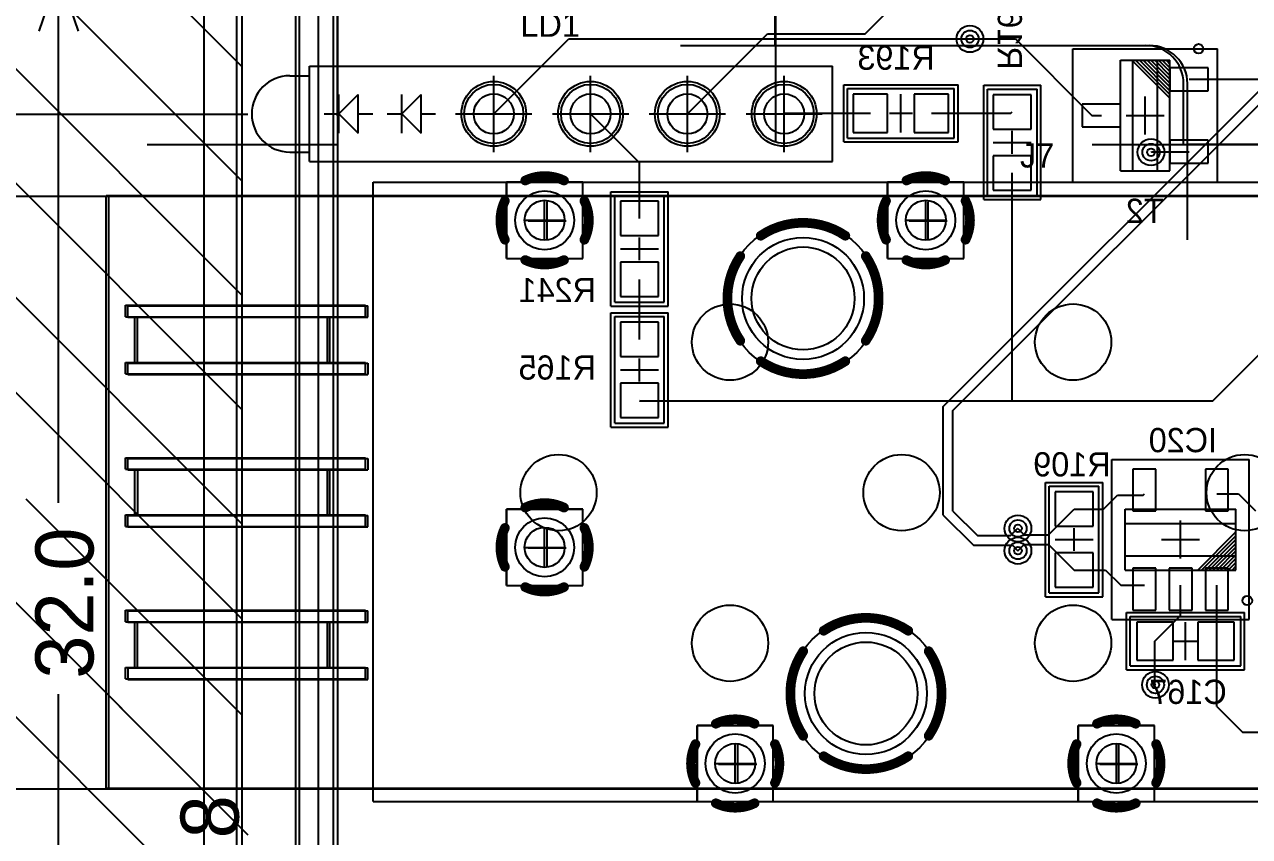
# Model space of a CAD drawing. Extents: x 28 to 300, y 18 to 330.
# Drawn here: x 69.59 to 101.73, y 98.25 to 119.55 of the extents above; entities that cross this region are included whole.
import ezdxf

# ---------------------------------------------------------------- set-up
doc = ezdxf.new("R2010")
doc.units = 0
for name, color, linetype in [('BOTTOMLAYER', 5, 'CONTINUOUS'), ('BOTTOMOVERLAY', 54, 'CONTINUOUS'), ('BOTTOMPASTE', 16, 'CONTINUOUS'), ('BOTTOMSOLDER', 6, 'CONTINUOUS'), ('DRILLDRAWING', 1, 'CONTINUOUS'), ('INTERNALPLANE1', 76, 'CONTINUOUS'), ('INTERNALPLANE6', 136, 'CONTINUOUS'), ('KEEPOUTLAYER', 6, 'CONTINUOUS'), ('MECHANICAL1', 6, 'CONTINUOUS'), ('MECHANICAL11', 56, 'CONTINUOUS'), ('MECHANICAL13', 56, 'CONTINUOUS'), ('MECHANICAL14', 56, 'CONTINUOUS'), ('MECHANICAL15', 56, 'CONTINUOUS'), ('MECHANICAL16', 56, 'CONTINUOUS'), ('MECHANICAL3', 76, 'CONTINUOUS'), ('MECHANICAL4', 56, 'CONTINUOUS'), ('MECHANICAL8', 56, 'CONTINUOUS'), ('MECHANICAL9', 56, 'CONTINUOUS'), ('MIDLAYER1', 16, 'CONTINUOUS'), ('MIDLAYER3', 90, 'CONTINUOUS'), ('MULTILAYER', 9, 'CONTINUOUS'), ('PADHOLELAYER', 156, 'CONTINUOUS'), ('TOPLAYER', 1, 'CONTINUOUS'), ('TOPOVERLAY', 2, 'CONTINUOUS'), ('TOPSOLDER', 216, 'CONTINUOUS'), ('VIAHOLELAYER', 16, 'CONTINUOUS')]:
    doc.layers.add(name, color=color, linetype=linetype)

msp = doc.modelspace()

# ---------------------------------------------------------------- linework, layer by layer
at = {"layer": 'BOTTOMLAYER'}
for p, q in [((91.648, 119.309), (93.67, 121.331)), ((86.98, 117.206), (89.083, 119.309)), ((89.083, 119.309), (91.648, 119.309)), ((94.394, 119.172), (95.585, 119.172)), ((95.585, 119.172), (97.592, 117.165)), ((100.641, 118.415), (99.641, 118.415)), ((99.641, 118.415), (99.641, 117.815)), ((100.641, 117.815), (100.641, 118.415)), ((100.141, 118.115), (102.359, 118.115)), ((91.333, 117.721), (91.333, 116.721)), ((92.233, 117.721), (91.333, 117.721)), ((92.233, 116.721), (92.233, 117.721)), ((92.933, 117.721), (92.933, 116.721)), ((93.833, 117.721), (92.933, 117.721)), ((93.833, 116.721), (93.833, 117.721)), ((96.004, 117.709), (95.004, 117.709)), ((95.004, 117.709), (95.004, 116.809)), ((96.004, 116.809), (96.004, 117.709)), ((99.641, 117.815), (100.641, 117.815)), ((98.341, 117.465), (97.341, 117.465)), ((97.341, 117.465), (97.341, 116.865)), ((98.341, 116.865), (98.341, 117.465)), ((84.44, 117.206), (85.725, 115.921)), ((89.037, 117.206), (89.52, 117.206)), ((89.52, 117.206), (89.535, 117.221)), ((89.535, 117.221), (91.783, 117.221)), ((93.383, 117.221), (95.466, 117.221)), ((95.466, 117.221), (95.504, 117.259)), ((97.592, 117.165), (97.841, 117.165)), ((91.333, 116.721), (92.233, 116.721)), ((92.933, 116.721), (93.833, 116.721)), ((95.004, 116.809), (96.004, 116.809)), ((97.341, 116.865), (98.341, 116.865)), ((100.641, 116.515), (99.641, 116.515)), ((99.641, 116.515), (99.641, 115.915)), ((100.641, 115.915), (100.641, 116.515)), ((96.004, 116.109), (95.004, 116.109)), ((95.004, 116.109), (95.004, 115.209)), ((96.004, 115.209), (96.004, 116.109)), ((99.144, 116.2), (99.159, 116.215)), ((99.159, 116.215), (100.141, 116.215)), ((85.725, 114.465), (85.725, 115.921)), ((99.641, 115.915), (100.641, 115.915)), ((82.235, 115.415), (82.235, 113.415)), ((84.235, 115.415), (82.235, 115.415)), ((84.235, 113.415), (84.235, 115.415)), ((92.235, 115.415), (92.235, 113.415)), ((94.235, 115.415), (92.235, 115.415)), ((94.235, 113.415), (94.235, 115.415)), ((95.504, 109.676), (95.504, 115.659)), ((95.004, 115.209), (96.004, 115.209)), ((86.225, 114.915), (85.225, 114.915)), ((85.225, 114.915), (85.225, 114.015)), ((86.225, 114.015), (86.225, 114.915)), ((85.225, 114.015), (86.225, 114.015)), ((82.235, 113.415), (84.235, 113.415)), ((86.225, 113.315), (85.225, 113.315)), ((85.225, 113.315), (85.225, 112.415)), ((86.225, 112.415), (86.225, 113.315)), ((92.235, 113.415), (94.235, 113.415)), ((85.725, 111.29), (85.725, 112.865)), ((100.763, 109.676), (103.756, 112.669)), ((85.225, 112.415), (86.225, 112.415)), ((86.225, 111.74), (85.225, 111.74)), ((85.225, 111.74), (85.225, 110.84)), ((86.225, 110.84), (86.225, 111.74)), ((85.225, 110.84), (86.225, 110.84)), ((86.225, 110.14), (85.225, 110.14)), ((85.225, 110.14), (85.225, 109.24)), ((86.225, 109.24), (86.225, 110.14)), ((85.725, 109.69), (85.739, 109.676)), ((85.739, 109.676), (95.504, 109.676)), ((95.504, 109.676), (100.763, 109.676)), ((85.225, 109.24), (86.225, 109.24)), ((99.27, 107.89), (98.67, 107.89)), ((98.67, 107.89), (98.67, 106.79)), ((99.27, 106.79), (99.27, 107.89)), ((101.17, 107.89), (100.57, 107.89)), ((100.57, 107.89), (100.57, 106.79)), ((101.17, 106.79), (101.17, 107.89)), ((97.626, 107.29), (96.626, 107.29)), ((96.626, 107.29), (96.626, 106.39)), ((97.626, 106.39), (97.626, 107.29)), ((97.901, 106.84), (98.265, 107.204)), ((98.265, 107.204), (98.934, 107.204)), ((98.934, 107.204), (98.97, 107.24)), ((100.87, 107.24), (101.438, 107.24)), ((101.438, 107.24), (101.889, 106.789)), ((82.235, 106.835), (82.235, 104.835)), ((84.235, 106.835), (82.235, 106.835)), ((84.235, 104.835), (84.235, 106.835)), ((96.453, 106.167), (97.126, 106.84)), ((97.126, 106.84), (97.901, 106.84)), ((98.67, 106.79), (99.27, 106.79)), ((100.57, 106.79), (101.17, 106.79)), ((96.626, 106.39), (97.626, 106.39)), ((95.653, 106.332), (95.818, 106.167)), ((95.818, 106.167), (96.453, 106.167)), ((95.653, 105.748), (95.818, 105.913)), ((95.818, 105.913), (96.453, 105.913)), ((96.453, 105.913), (97.126, 105.24)), ((97.626, 105.69), (96.626, 105.69)), ((96.626, 105.69), (96.626, 104.79)), ((97.626, 104.79), (97.626, 105.69)), ((97.126, 105.24), (97.952, 105.24)), ((97.952, 105.24), (98.352, 104.84)), ((99.27, 105.29), (98.67, 105.29)), ((98.67, 105.29), (98.67, 104.19)), ((99.27, 104.19), (99.27, 105.29)), ((100.22, 105.29), (99.62, 105.29)), ((99.62, 105.29), (99.62, 104.19)), ((100.22, 104.19), (100.22, 105.29)), ((101.17, 105.29), (100.57, 105.29)), ((100.57, 105.29), (100.57, 104.19)), ((101.17, 104.19), (101.17, 105.29)), ((82.235, 104.835), (84.235, 104.835)), ((96.626, 104.79), (97.626, 104.79)), ((98.352, 104.84), (98.97, 104.84)), ((99.92, 104.74), (99.92, 104.84)), ((100.87, 104.74), (100.87, 104.84)), ((99.92, 104.046), (99.92, 104.74)), ((100.87, 103.373), (100.87, 104.74)), ((98.67, 104.19), (99.27, 104.19)), ((99.62, 104.19), (100.22, 104.19)), ((100.57, 104.19), (101.17, 104.19)), ((98.772, 103.873), (98.772, 102.873)), ((99.722, 103.873), (98.772, 103.873)), ((99.247, 103.373), (99.92, 104.046)), ((99.722, 102.873), (99.722, 103.873)), ((100.372, 103.873), (100.372, 102.873)), ((101.322, 103.873), (100.372, 103.873)), ((101.322, 102.873), (101.322, 103.873)), ((99.247, 102.243), (99.247, 103.373)), ((100.87, 102.144), (100.87, 103.373)), ((98.772, 102.873), (99.722, 102.873)), ((100.372, 102.873), (101.322, 102.873)), ((99.247, 102.243), (99.26, 102.23)), ((100.87, 101.661), (100.87, 102.144)), ((100.87, 102.144), (100.886, 102.128)), ((100.87, 101.661), (101.546, 100.985)), ((87.235, 101.165), (87.235, 99.165)), ((89.235, 101.165), (87.235, 101.165)), ((89.235, 99.165), (89.235, 101.165)), ((97.235, 101.165), (97.235, 99.165)), ((99.235, 101.165), (97.235, 101.165)), ((99.235, 99.165), (99.235, 101.165)), ((101.546, 100.985), (104.416, 100.985)), ((87.235, 99.165), (89.235, 99.165)), ((97.235, 99.165), (99.235, 99.165))]:
    msp.add_line(p, q, dxfattribs=at)
for centre, radius in [((94.394, 119.172), 0.225), ((81.9, 117.206), 0.85), ((84.44, 117.206), 0.85), ((86.98, 117.206), 0.85), ((89.52, 117.206), 0.85), ((99.144, 116.2), 0.225), ((90.014, 112.365), 2), ((95.653, 106.332), 0.225), ((95.653, 105.748), 0.225), ((91.665, 102.001), 2), ((99.26, 102.23), 0.225)]:
    msp.add_circle(centre, radius, dxfattribs=at)
at = {"layer": 'BOTTOMOVERLAY'}
for p, q in [((98.666, 115.715), (98.666, 118.615)), ((98.666, 118.615), (99.316, 118.615)), ((99.316, 115.715), (99.316, 118.615)), ((92.583, 116.721), (92.583, 117.721)), ((95.004, 116.459), (96.004, 116.459)), ((98.666, 115.715), (99.316, 115.715)), ((85.225, 113.665), (86.225, 113.665)), ((85.225, 110.49), (86.225, 110.49)), ((98.47, 105.615), (98.47, 106.465)), ((98.47, 106.465), (101.37, 106.465)), ((101.37, 105.615), (101.37, 106.465)), ((96.626, 106.04), (97.626, 106.04)), ((98.47, 105.615), (101.37, 105.615)), ((100.047, 102.873), (100.047, 103.873))]:
    msp.add_line(p, q, dxfattribs=at)
for centre in [(100.391, 118.915), (101.67, 104.44)]:
    msp.add_circle(centre, 0.125, dxfattribs=at)
at = {"layer": 'BOTTOMPASTE'}
for p, q in [((100.641, 118.415), (99.641, 118.415)), ((99.641, 118.415), (99.641, 117.815)), ((100.641, 117.815), (100.641, 118.415)), ((91.333, 117.721), (91.333, 116.721)), ((92.233, 117.721), (91.333, 117.721)), ((92.233, 116.721), (92.233, 117.721)), ((92.933, 117.721), (92.933, 116.721)), ((93.833, 117.721), (92.933, 117.721)), ((93.833, 116.721), (93.833, 117.721)), ((96.004, 117.709), (95.004, 117.709)), ((95.004, 117.709), (95.004, 116.809)), ((96.004, 116.809), (96.004, 117.709)), ((99.641, 117.815), (100.641, 117.815)), ((98.341, 117.465), (97.341, 117.465)), ((97.341, 117.465), (97.341, 116.865)), ((98.341, 116.865), (98.341, 117.465)), ((91.333, 116.721), (92.233, 116.721)), ((92.933, 116.721), (93.833, 116.721)), ((95.004, 116.809), (96.004, 116.809)), ((97.341, 116.865), (98.341, 116.865)), ((100.641, 116.515), (99.641, 116.515)), ((99.641, 116.515), (99.641, 115.915)), ((100.641, 115.915), (100.641, 116.515)), ((96.004, 116.109), (95.004, 116.109)), ((95.004, 116.109), (95.004, 115.209)), ((96.004, 115.209), (96.004, 116.109)), ((99.641, 115.915), (100.641, 115.915)), ((95.004, 115.209), (96.004, 115.209)), ((86.225, 114.915), (85.225, 114.915)), ((85.225, 114.915), (85.225, 114.015)), ((86.225, 114.015), (86.225, 114.915)), ((85.225, 114.015), (86.225, 114.015)), ((86.225, 113.315), (85.225, 113.315)), ((85.225, 113.315), (85.225, 112.415)), ((86.225, 112.415), (86.225, 113.315)), ((85.225, 112.415), (86.225, 112.415)), ((86.225, 111.74), (85.225, 111.74)), ((85.225, 111.74), (85.225, 110.84)), ((86.225, 110.84), (86.225, 111.74)), ((85.225, 110.84), (86.225, 110.84)), ((86.225, 110.14), (85.225, 110.14)), ((85.225, 110.14), (85.225, 109.24)), ((86.225, 109.24), (86.225, 110.14)), ((85.225, 109.24), (86.225, 109.24)), ((99.27, 107.89), (98.67, 107.89)), ((98.67, 107.89), (98.67, 106.79)), ((99.27, 106.79), (99.27, 107.89)), ((101.17, 107.89), (100.57, 107.89)), ((100.57, 107.89), (100.57, 106.79)), ((101.17, 106.79), (101.17, 107.89)), ((97.626, 107.29), (96.626, 107.29)), ((96.626, 107.29), (96.626, 106.39)), ((97.626, 106.39), (97.626, 107.29)), ((98.67, 106.79), (99.27, 106.79)), ((100.57, 106.79), (101.17, 106.79)), ((96.626, 106.39), (97.626, 106.39)), ((97.626, 105.69), (96.626, 105.69)), ((96.626, 105.69), (96.626, 104.79)), ((97.626, 104.79), (97.626, 105.69)), ((99.27, 105.29), (98.67, 105.29)), ((98.67, 105.29), (98.67, 104.19)), ((99.27, 104.19), (99.27, 105.29)), ((100.22, 105.29), (99.62, 105.29)), ((99.62, 105.29), (99.62, 104.19)), ((100.22, 104.19), (100.22, 105.29)), ((101.17, 105.29), (100.57, 105.29)), ((100.57, 105.29), (100.57, 104.19)), ((101.17, 104.19), (101.17, 105.29)), ((96.626, 104.79), (97.626, 104.79)), ((98.67, 104.19), (99.27, 104.19)), ((99.62, 104.19), (100.22, 104.19)), ((100.57, 104.19), (101.17, 104.19)), ((98.772, 103.873), (98.772, 102.873)), ((99.722, 103.873), (98.772, 103.873)), ((99.722, 102.873), (99.722, 103.873)), ((100.372, 103.873), (100.372, 102.873)), ((101.322, 103.873), (100.372, 103.873)), ((101.322, 102.873), (101.322, 103.873)), ((98.772, 102.873), (99.722, 102.873)), ((100.372, 102.873), (101.322, 102.873))]:
    msp.add_line(p, q, dxfattribs=at)
at = {"layer": 'BOTTOMSOLDER'}
for p, q in [((100.641, 118.415), (99.641, 118.415)), ((99.641, 118.415), (99.641, 117.815)), ((100.641, 117.815), (100.641, 118.415)), ((91.333, 117.721), (91.333, 116.721)), ((92.233, 117.721), (91.333, 117.721)), ((92.233, 116.721), (92.233, 117.721)), ((92.933, 117.721), (92.933, 116.721)), ((93.833, 117.721), (92.933, 117.721)), ((93.833, 116.721), (93.833, 117.721)), ((96.004, 117.709), (95.004, 117.709)), ((95.004, 117.709), (95.004, 116.809)), ((96.004, 116.809), (96.004, 117.709)), ((99.641, 117.815), (100.641, 117.815)), ((98.341, 117.465), (97.341, 117.465)), ((97.341, 117.465), (97.341, 116.865)), ((98.341, 116.865), (98.341, 117.465)), ((91.333, 116.721), (92.233, 116.721)), ((92.933, 116.721), (93.833, 116.721)), ((95.004, 116.809), (96.004, 116.809)), ((97.341, 116.865), (98.341, 116.865)), ((100.641, 116.515), (99.641, 116.515)), ((99.641, 116.515), (99.641, 115.915)), ((100.641, 115.915), (100.641, 116.515)), ((96.004, 116.109), (95.004, 116.109)), ((95.004, 116.109), (95.004, 115.209)), ((96.004, 115.209), (96.004, 116.109)), ((99.641, 115.915), (100.641, 115.915)), ((82.235, 115.415), (82.235, 113.415)), ((84.235, 115.415), (82.235, 115.415)), ((84.235, 113.415), (84.235, 115.415)), ((92.235, 115.415), (92.235, 113.415)), ((94.235, 115.415), (92.235, 115.415)), ((94.235, 113.415), (94.235, 115.415)), ((95.004, 115.209), (96.004, 115.209)), ((86.225, 114.915), (85.225, 114.915)), ((85.225, 114.915), (85.225, 114.015)), ((86.225, 114.015), (86.225, 114.915)), ((85.225, 114.015), (86.225, 114.015)), ((82.235, 113.415), (84.235, 113.415)), ((86.225, 113.315), (85.225, 113.315)), ((85.225, 113.315), (85.225, 112.415)), ((86.225, 112.415), (86.225, 113.315)), ((92.235, 113.415), (94.235, 113.415)), ((85.225, 112.415), (86.225, 112.415)), ((86.225, 111.74), (85.225, 111.74)), ((85.225, 111.74), (85.225, 110.84)), ((86.225, 110.84), (86.225, 111.74)), ((85.225, 110.84), (86.225, 110.84)), ((86.225, 110.14), (85.225, 110.14)), ((85.225, 110.14), (85.225, 109.24)), ((86.225, 109.24), (86.225, 110.14)), ((85.225, 109.24), (86.225, 109.24)), ((99.27, 107.89), (98.67, 107.89)), ((98.67, 107.89), (98.67, 106.79)), ((99.27, 106.79), (99.27, 107.89)), ((101.17, 107.89), (100.57, 107.89)), ((100.57, 107.89), (100.57, 106.79)), ((101.17, 106.79), (101.17, 107.89)), ((97.626, 107.29), (96.626, 107.29)), ((96.626, 107.29), (96.626, 106.39)), ((97.626, 106.39), (97.626, 107.29)), ((82.235, 106.835), (82.235, 104.835)), ((84.235, 106.835), (82.235, 106.835)), ((84.235, 104.835), (84.235, 106.835)), ((98.67, 106.79), (99.27, 106.79)), ((100.57, 106.79), (101.17, 106.79)), ((96.626, 106.39), (97.626, 106.39)), ((97.626, 105.69), (96.626, 105.69)), ((96.626, 105.69), (96.626, 104.79)), ((97.626, 104.79), (97.626, 105.69)), ((99.27, 105.29), (98.67, 105.29)), ((98.67, 105.29), (98.67, 104.19)), ((99.27, 104.19), (99.27, 105.29)), ((100.22, 105.29), (99.62, 105.29)), ((99.62, 105.29), (99.62, 104.19)), ((100.22, 104.19), (100.22, 105.29)), ((101.17, 105.29), (100.57, 105.29)), ((100.57, 105.29), (100.57, 104.19)), ((101.17, 104.19), (101.17, 105.29)), ((82.235, 104.835), (84.235, 104.835)), ((96.626, 104.79), (97.626, 104.79)), ((98.67, 104.19), (99.27, 104.19)), ((99.62, 104.19), (100.22, 104.19)), ((100.57, 104.19), (101.17, 104.19)), ((98.772, 103.873), (98.772, 102.873)), ((99.722, 103.873), (98.772, 103.873)), ((99.722, 102.873), (99.722, 103.873)), ((100.372, 103.873), (100.372, 102.873)), ((101.322, 103.873), (100.372, 103.873)), ((101.322, 102.873), (101.322, 103.873)), ((98.772, 102.873), (99.722, 102.873)), ((100.372, 102.873), (101.322, 102.873)), ((87.235, 101.165), (87.235, 99.165)), ((89.235, 101.165), (87.235, 101.165)), ((89.235, 99.165), (89.235, 101.165)), ((97.235, 101.165), (97.235, 99.165)), ((99.235, 101.165), (97.235, 101.165)), ((99.235, 99.165), (99.235, 101.165)), ((87.235, 99.165), (89.235, 99.165)), ((97.235, 99.165), (99.235, 99.165))]:
    msp.add_line(p, q, dxfattribs=at)
for centre, radius in [((81.9, 117.206), 0.85), ((84.44, 117.206), 0.85), ((86.98, 117.206), 0.85), ((89.52, 117.206), 0.85), ((90.014, 112.365), 2), ((91.665, 102.001), 2)]:
    msp.add_circle(centre, radius, dxfattribs=at)
at = {"layer": 'DRILLDRAWING'}
for p, q in [((69.977, 119.375), (70.485, 120.899)), ((70.485, 107.004), (70.485, 120.899)), ((70.485, 120.899), (70.993, 119.375)), ((70.485, 88.899), (70.485, 101.983))]:
    msp.add_line(p, q, dxfattribs=at)
for centre, radius in [((94.394, 119.172), 0.1), ((81.9, 117.206), 0.525), ((84.44, 117.206), 0.525), ((86.98, 117.206), 0.525), ((89.52, 117.206), 0.525), ((99.144, 116.2), 0.1), ((83.235, 114.415), 0.525), ((93.235, 114.415), 0.525), ((90.014, 112.365), 1.35), ((95.653, 106.332), 0.1), ((83.235, 105.835), 0.525), ((95.653, 105.748), 0.1), ((91.665, 102.001), 1.35), ((99.26, 102.23), 0.1), ((88.235, 100.165), 0.525), ((98.235, 100.165), 0.525)]:
    msp.add_circle(centre, radius, dxfattribs=at)
at = {"layer": 'INTERNALPLANE1'}
for p, q in [((77.3, 88.899), (77.3, 120.899)), ((77.81, 89.41), (77.81, 120.389))]:
    msp.add_line(p, q, dxfattribs=at)
for centre, radius in [((94.394, 119.172), 0.35), ((81.9, 117.206), 0.775), ((84.44, 117.206), 0.775), ((86.98, 117.206), 0.775), ((89.52, 117.206), 0.775), ((99.144, 116.2), 0.35), ((83.235, 114.415), 0.775), ((93.235, 114.415), 0.775), ((90.014, 112.365), 1.6), ((83.235, 105.835), 0.775), ((95.653, 106.332), 0.35), ((95.653, 105.748), 0.35), ((91.665, 102.001), 1.6), ((99.26, 102.23), 0.35), ((88.235, 100.165), 0.775), ((98.235, 100.165), 0.775)]:
    msp.add_circle(centre, radius, dxfattribs=at)
at = {"layer": 'INTERNALPLANE6'}
for p, q in [((77.3, 88.899), (77.3, 120.899)), ((77.81, 89.41), (77.81, 120.389))]:
    msp.add_line(p, q, dxfattribs=at)
at = {"layer": 'INTERNALPLANE6', "const_width": 0.254}
for points in [[(82.726, 115.458, -0.230868), (83.744, 115.458)], [(92.726, 115.458, -0.230868), (93.744, 115.458)], [(82.192, 113.906, -0.230868), (82.192, 114.924)], [(84.278, 114.924, -0.230868), (84.278, 113.906)], [(92.192, 113.906, -0.230868), (92.192, 114.924)], [(94.278, 114.924, -0.230868), (94.278, 113.906)], [(88.904, 114.01, -0.305731), (91.124, 114.01)], [(83.744, 113.372, -0.230868), (82.726, 113.372)], [(88.369, 111.255, -0.305731), (88.369, 113.475)], [(91.66, 113.475, -0.305731), (91.66, 111.255)], [(93.744, 113.372, -0.230868), (92.726, 113.372)], [(91.124, 110.719, -0.305731), (88.904, 110.719)], [(82.726, 106.878, -0.230868), (83.744, 106.878)], [(82.192, 105.326, -0.230868), (82.192, 106.344)], [(84.278, 106.344, -0.230868), (84.278, 105.326)], [(83.744, 104.792, -0.230868), (82.726, 104.792)], [(90.555, 103.647, -0.305731), (92.775, 103.647)], [(90.02, 100.891, -0.305731), (90.02, 103.111)], [(93.311, 103.111, -0.305731), (93.311, 100.891)], [(87.726, 101.208, -0.230868), (88.744, 101.208)], [(97.726, 101.208, -0.230868), (98.744, 101.208)], [(87.192, 99.656, -0.230868), (87.192, 100.674)], [(89.278, 100.674, -0.230868), (89.278, 99.656)], [(97.192, 99.656, -0.230868), (97.192, 100.674)], [(99.278, 100.674, -0.230868), (99.278, 99.656)], [(92.775, 100.356, -0.305731), (90.555, 100.356)], [(88.744, 99.122, -0.230868), (87.726, 99.122)], [(98.744, 99.122, -0.230868), (97.726, 99.122)]]:
    msp.add_lwpolyline(points, format="xyb", dxfattribs=at)
at = {"layer": 'INTERNALPLANE6', "const_width": 0.127}
for points in [[(82.663, 115.458, 1), (82.79, 115.458, 1)], [(83.68, 115.458, 1), (83.807, 115.458, 1)], [(92.663, 115.458, 1), (92.79, 115.458, 1)], [(93.68, 115.458, 1), (93.807, 115.458, 1)], [(82.129, 114.924, 1), (82.256, 114.924, 1)], [(84.214, 114.924, 1), (84.341, 114.924, 1)], [(92.129, 114.924, 1), (92.256, 114.924, 1)], [(94.214, 114.924, 1), (94.341, 114.924, 1)], [(88.841, 114.01, 1), (88.968, 114.01, 1)], [(91.061, 114.01, 1), (91.188, 114.01, 1)], [(82.129, 113.906, 1), (82.256, 113.906, 1)], [(84.214, 113.906, 1), (84.341, 113.906, 1)], [(92.129, 113.906, 1), (92.256, 113.906, 1)], [(94.214, 113.906, 1), (94.341, 113.906, 1)], [(82.663, 113.372, 1), (82.79, 113.372, 1)], [(83.68, 113.372, 1), (83.807, 113.372, 1)], [(88.305, 113.475, 1), (88.432, 113.475, 1)], [(91.597, 113.475, 1), (91.724, 113.475, 1)], [(92.663, 113.372, 1), (92.79, 113.372, 1)], [(93.68, 113.372, 1), (93.807, 113.372, 1)], [(88.305, 111.255, 1), (88.432, 111.255, 1)], [(91.597, 111.255, 1), (91.724, 111.255, 1)], [(88.841, 110.719, 1), (88.968, 110.719, 1)], [(91.061, 110.719, 1), (91.188, 110.719, 1)], [(82.663, 106.878, 1), (82.79, 106.878, 1)], [(83.68, 106.878, 1), (83.807, 106.878, 1)], [(82.129, 106.344, 1), (82.256, 106.344, 1)], [(84.214, 106.344, 1), (84.341, 106.344, 1)], [(82.129, 105.326, 1), (82.256, 105.326, 1)], [(84.214, 105.326, 1), (84.341, 105.326, 1)], [(82.663, 104.792, 1), (82.79, 104.792, 1)], [(83.68, 104.792, 1), (83.807, 104.792, 1)], [(90.492, 103.647, 1), (90.619, 103.647, 1)], [(92.712, 103.647, 1), (92.839, 103.647, 1)], [(89.956, 103.111, 1), (90.083, 103.111, 1)], [(93.248, 103.111, 1), (93.375, 103.111, 1)], [(87.663, 101.208, 1), (87.79, 101.208, 1)], [(88.68, 101.208, 1), (88.807, 101.208, 1)], [(97.663, 101.208, 1), (97.79, 101.208, 1)], [(98.68, 101.208, 1), (98.807, 101.208, 1)], [(89.956, 100.891, 1), (90.083, 100.891, 1)], [(93.248, 100.891, 1), (93.375, 100.891, 1)], [(87.129, 100.674, 1), (87.256, 100.674, 1)], [(89.214, 100.674, 1), (89.341, 100.674, 1)], [(97.129, 100.674, 1), (97.256, 100.674, 1)], [(99.214, 100.674, 1), (99.341, 100.674, 1)], [(90.492, 100.356, 1), (90.619, 100.356, 1)], [(92.712, 100.356, 1), (92.839, 100.356, 1)], [(87.129, 99.656, 1), (87.256, 99.656, 1)], [(89.214, 99.656, 1), (89.341, 99.656, 1)], [(97.129, 99.656, 1), (97.256, 99.656, 1)], [(99.214, 99.656, 1), (99.341, 99.656, 1)], [(87.663, 99.122, 1), (87.79, 99.122, 1)], [(88.68, 99.122, 1), (88.807, 99.122, 1)], [(97.663, 99.122, 1), (97.79, 99.122, 1)], [(98.68, 99.122, 1), (98.807, 99.122, 1)]]:
    msp.add_lwpolyline(points, format="xyb", close=True, dxfattribs=at)
at = {"layer": 'INTERNALPLANE6'}
for centre, radius in [((94.394, 119.172), 0.35), ((81.9, 117.206), 0.775), ((84.44, 117.206), 0.775), ((86.98, 117.206), 0.775), ((89.52, 117.206), 0.775), ((95.653, 106.332), 0.35), ((95.653, 105.748), 0.35)]:
    msp.add_circle(centre, radius, dxfattribs=at)
at = {"layer": 'KEEPOUTLAYER'}
msp.add_line((77.699, 89.281), (77.699, 120.498), dxfattribs=at)
at = {"layer": 'MECHANICAL1'}
msp.add_line((77.3, 88.899), (77.3, 120.899), dxfattribs=at)
at = {"layer": 'MECHANICAL11'}
for p, q in [((77.8, 117.151), (77.8, 121.099)), ((89.3, 118.999), (89.3, 120.099)), ((89.3, 118.999), (89.3, 120.099)), ((86.8, 118.999), (89.3, 118.999)), ((89.3, 116.499), (89.3, 118.999)), ((89.3, 118.999), (99.1, 118.999)), ((89.3, 118.999), (99, 118.999)), ((100, 116.399), (100, 117.999)), ((100.1, 116.399), (100.1, 117.999)), ((72.809, 116.399), (77.809, 116.399)), ((77.809, 111.399), (77.809, 116.399)), ((97.6, 116.399), (100.1, 116.399)), ((100, 116.399), (154.3, 116.399)), ((100.1, 113.899), (100.1, 116.399)), ((100.1, 116.399), (154.3, 116.399))]:
    msp.add_line(p, q, dxfattribs=at)
for centre in [(99, 117.999), (99.1, 117.999)]:
    msp.add_arc(centre, 1, 0, 90, dxfattribs=at)
at = {"layer": 'MECHANICAL13'}
for p, q in [((33.598, 117.199), (75.45, 117.199)), ((33.598, 115.048), (74.3, 115.048)), ((33.598, 99.501), (74.3, 99.501))]:
    msp.add_line(p, q, dxfattribs=at)
at = {"layer": 'MECHANICAL14'}
for p, q in [((98.341, 115.715), (98.341, 118.615)), ((98.341, 118.615), (99.641, 118.615)), ((98.641, 118.615), (99.641, 117.615)), ((98.741, 118.615), (99.641, 117.715)), ((98.841, 118.615), (99.641, 117.815)), ((98.941, 118.615), (99.641, 117.915)), ((99.041, 118.615), (99.641, 118.015)), ((99.141, 118.615), (99.641, 118.115)), ((99.241, 118.615), (99.641, 118.215)), ((99.341, 118.615), (99.641, 118.315)), ((99.441, 118.615), (99.641, 118.415)), ((99.541, 118.615), (99.641, 118.515)), ((99.641, 115.715), (99.641, 118.615)), ((77.07, 115.956), (77.07, 118.456)), ((77.07, 118.456), (90.79, 118.456)), ((77.07, 118.456), (78.44, 118.456)), ((90.79, 115.956), (90.79, 118.456)), ((76.55, 118.206), (77.07, 118.206)), ((77.836, 116.698), (77.836, 117.714)), ((77.836, 117.206), (78.344, 117.714)), ((77.836, 117.206), (78.344, 117.714)), ((77.836, 116.698), (77.836, 117.714)), ((77.836, 116.698), (77.836, 117.714)), ((77.836, 117.206), (78.344, 117.714)), ((78.344, 116.698), (78.344, 117.714)), ((78.344, 116.698), (78.344, 117.714)), ((78.344, 116.698), (78.344, 117.714)), ((79.487, 116.698), (79.487, 117.714)), ((79.487, 117.206), (79.995, 117.714)), ((79.487, 117.206), (79.995, 117.714)), ((79.487, 116.698), (79.487, 117.714)), ((79.487, 116.698), (79.487, 117.714)), ((79.487, 117.206), (79.995, 117.714)), ((79.995, 116.698), (79.995, 117.714)), ((79.995, 116.698), (79.995, 117.714)), ((79.995, 116.698), (79.995, 117.714)), ((91.183, 116.571), (91.183, 117.871)), ((91.183, 117.871), (93.983, 117.871)), ((93.983, 116.571), (93.983, 117.871)), ((94.854, 115.059), (94.854, 117.859)), ((94.854, 117.859), (96.154, 117.859)), ((96.154, 115.059), (96.154, 117.859)), ((77.455, 117.206), (77.836, 117.206)), ((77.836, 117.206), (78.344, 116.698)), ((77.836, 117.206), (78.344, 116.698)), ((77.836, 117.206), (78.344, 116.698)), ((78.344, 117.206), (78.725, 117.206)), ((79.106, 117.206), (79.487, 117.206)), ((79.487, 117.206), (79.995, 116.698)), ((79.487, 117.206), (79.995, 116.698)), ((79.487, 117.206), (79.995, 116.698)), ((79.995, 117.206), (80.376, 117.206)), ((91.183, 116.571), (93.983, 116.571)), ((76.55, 116.206), (77.07, 116.206)), ((77.07, 115.956), (90.79, 115.956)), ((77.07, 115.956), (78.44, 115.956)), ((98.341, 115.715), (99.641, 115.715)), ((71.735, 99.516), (71.735, 115.064)), ((71.735, 115.064), (120.435, 115.064)), ((85.075, 115.065), (86.375, 115.065)), ((85.075, 112.265), (85.075, 115.065)), ((86.375, 112.265), (86.375, 115.065)), ((94.854, 115.059), (96.154, 115.059)), ((71.8, 99.501), (71.8, 115.049)), ((71.8, 115.049), (120.5, 115.049)), ((72.235, 111.885), (72.235, 112.185)), ((72.235, 112.185), (78.535, 112.185)), ((72.3, 111.87), (72.3, 112.17)), ((72.3, 112.17), (78.6, 112.17)), ((78.535, 111.885), (78.535, 112.185)), ((78.6, 111.87), (78.6, 112.17)), ((85.075, 112.265), (86.375, 112.265)), ((72.235, 111.885), (78.535, 111.885)), ((72.3, 111.87), (78.6, 111.87)), ((72.485, 110.685), (72.485, 111.885)), ((72.55, 110.67), (72.55, 111.87)), ((77.535, 110.685), (77.535, 111.885)), ((77.6, 110.67), (77.6, 111.87)), ((85.075, 109.09), (85.075, 111.89)), ((85.075, 111.89), (86.375, 111.89)), ((86.375, 109.09), (86.375, 111.89)), ((72.235, 110.685), (78.535, 110.685)), ((72.235, 110.385), (72.235, 110.685)), ((72.3, 110.67), (78.6, 110.67)), ((72.3, 110.37), (72.3, 110.67)), ((78.535, 110.385), (78.535, 110.685)), ((78.6, 110.67), (78.6, 110.37)), ((72.235, 110.385), (78.535, 110.385)), ((72.3, 110.37), (78.6, 110.37)), ((85.075, 109.09), (86.375, 109.09)), ((72.235, 107.885), (72.235, 108.185)), ((72.235, 108.185), (78.535, 108.185)), ((72.3, 107.87), (72.3, 108.17)), ((72.3, 108.17), (78.6, 108.17)), ((78.535, 107.885), (78.535, 108.185)), ((78.6, 108.17), (78.6, 107.87)), ((72.235, 107.885), (78.535, 107.885)), ((72.3, 107.87), (78.6, 107.87)), ((72.485, 106.685), (72.485, 107.885)), ((72.55, 107.87), (72.55, 106.67)), ((77.535, 106.685), (77.535, 107.885)), ((77.6, 106.67), (77.6, 107.87)), ((96.476, 107.44), (97.776, 107.44)), ((96.476, 104.64), (96.476, 107.44)), ((97.776, 104.64), (97.776, 107.44)), ((98.47, 105.24), (98.47, 106.84)), ((98.47, 106.84), (101.37, 106.84)), ((101.37, 105.24), (101.37, 106.84)), ((72.235, 106.685), (78.535, 106.685)), ((72.235, 106.385), (72.235, 106.685)), ((72.235, 106.385), (78.535, 106.385)), ((72.3, 106.67), (78.6, 106.67)), ((72.3, 106.37), (72.3, 106.67)), ((78.535, 106.385), (78.535, 106.685)), ((78.6, 106.37), (78.6, 106.67)), ((72.3, 106.37), (78.6, 106.37)), ((100.37, 105.24), (101.37, 106.24)), ((100.47, 105.24), (101.37, 106.14)), ((100.57, 105.24), (101.37, 106.04)), ((100.67, 105.24), (101.37, 105.94)), ((100.77, 105.24), (101.37, 105.84)), ((100.87, 105.24), (101.37, 105.74)), ((100.97, 105.24), (101.37, 105.64)), ((101.07, 105.24), (101.37, 105.54)), ((101.17, 105.24), (101.37, 105.44)), ((98.47, 105.24), (101.37, 105.24)), ((101.27, 105.24), (101.37, 105.34)), ((96.476, 104.64), (97.776, 104.64)), ((72.235, 103.885), (72.235, 104.185)), ((72.235, 104.185), (78.535, 104.185)), ((72.3, 103.87), (72.3, 104.17)), ((72.3, 104.17), (78.6, 104.17)), ((78.535, 103.885), (78.535, 104.185)), ((78.6, 103.87), (78.6, 104.17)), ((72.235, 103.885), (78.535, 103.885)), ((72.3, 103.87), (78.6, 103.87)), ((72.485, 102.685), (72.485, 103.885)), ((72.55, 102.67), (72.55, 103.87)), ((77.535, 102.685), (77.535, 103.885)), ((77.6, 102.67), (77.6, 103.87)), ((98.597, 104.023), (101.497, 104.023)), ((98.597, 102.723), (98.597, 104.023)), ((101.497, 102.723), (101.497, 104.023)), ((72.235, 102.685), (78.535, 102.685)), ((72.235, 102.385), (72.235, 102.685)), ((72.3, 102.67), (78.6, 102.67)), ((72.3, 102.67), (72.3, 102.37)), ((78.535, 102.385), (78.535, 102.685)), ((78.6, 102.37), (78.6, 102.67)), ((98.597, 102.723), (101.497, 102.723)), ((72.235, 102.385), (78.535, 102.385)), ((72.3, 102.37), (78.6, 102.37)), ((71.735, 99.516), (120.435, 99.516)), ((71.8, 99.501), (120.5, 99.501))]:
    msp.add_line(p, q, dxfattribs=at)
for centre in [(88.1, 111.22), (97.1, 111.22), (83.6, 107.27), (92.6, 107.27), (101.6, 107.27), (88.1, 103.32), (97.1, 103.32)]:
    msp.add_circle(centre, 1, dxfattribs=at)
msp.add_arc((76.55, 117.206), 1, 90, 270, dxfattribs=at)
at = {"layer": 'MECHANICAL15'}
for p, q in [((94.754, 117.959), (96.254, 117.959)), ((94.754, 114.959), (94.754, 117.959)), ((96.254, 114.959), (96.254, 117.959)), ((95.504, 116.159), (95.504, 116.759)), ((95.204, 116.459), (95.804, 116.459)), ((94.754, 114.959), (96.254, 114.959)), ((84.975, 111.99), (86.475, 111.99)), ((84.975, 108.99), (84.975, 111.99)), ((86.475, 108.99), (86.475, 111.99)), ((85.725, 110.19), (85.725, 110.79)), ((85.425, 110.49), (86.025, 110.49)), ((84.975, 108.99), (86.475, 108.99)), ((98.12, 103.94), (98.12, 108.14)), ((98.12, 108.14), (101.72, 108.14)), ((101.72, 103.94), (101.72, 108.14)), ((96.376, 104.54), (96.376, 107.54)), ((96.376, 107.54), (97.876, 107.54)), ((97.876, 104.54), (97.876, 107.54)), ((99.92, 105.54), (99.92, 106.54)), ((97.126, 105.74), (97.126, 106.34)), ((96.826, 106.04), (97.426, 106.04)), ((99.42, 106.04), (100.42, 106.04)), ((96.376, 104.54), (97.876, 104.54)), ((98.12, 103.94), (101.72, 103.94)), ((98.497, 102.623), (98.497, 104.123)), ((98.497, 104.123), (101.597, 104.123)), ((101.597, 102.623), (101.597, 104.123)), ((100.047, 103.073), (100.047, 103.673)), ((99.747, 103.373), (100.347, 103.373)), ((98.497, 102.623), (101.597, 102.623))]:
    msp.add_line(p, q, dxfattribs=at)
at = {"layer": 'MECHANICAL16'}
for p, q in [((97.091, 115.415), (97.091, 118.915)), ((97.091, 118.915), (100.891, 118.915)), ((100.891, 115.415), (100.891, 118.915)), ((91.083, 117.971), (94.083, 117.971)), ((91.083, 116.471), (91.083, 117.971)), ((94.083, 116.471), (94.083, 117.971)), ((98.991, 116.665), (98.991, 117.665)), ((92.583, 116.921), (92.583, 117.521)), ((92.283, 117.221), (92.883, 117.221)), ((98.491, 117.165), (99.491, 117.165)), ((91.083, 116.471), (94.083, 116.471)), ((97.091, 115.415), (100.891, 115.415)), ((84.975, 112.165), (84.975, 115.165)), ((84.975, 115.165), (86.475, 115.165)), ((86.475, 112.165), (86.475, 115.165)), ((85.725, 113.365), (85.725, 113.965)), ((85.425, 113.665), (86.025, 113.665)), ((84.975, 112.165), (86.475, 112.165))]:
    msp.add_line(p, q, dxfattribs=at)
at = {"layer": 'MECHANICAL3'}
for p, q in [((74.3, 69.24), (74.3, 189.26)), ((75.16, 69.24), (75.16, 189.26))]:
    msp.add_line(p, q, dxfattribs=at)
at = {"layer": 'MECHANICAL4'}
for p, q in [((74.3, 69.199), (74.3, 189.26)), ((76.8, 82.899), (76.8, 189.26))]:
    msp.add_line(p, q, dxfattribs=at)
at = {"layer": 'MECHANICAL8'}
for p, q in [((81.9, 117.206), (81.9, 118.206)), ((84.44, 117.206), (84.44, 118.206)), ((86.98, 117.206), (86.98, 118.206)), ((89.52, 117.206), (89.52, 118.206)), ((80.9, 117.206), (81.9, 117.206)), ((81.9, 116.206), (81.9, 117.206)), ((81.9, 117.206), (82.9, 117.206)), ((83.44, 117.206), (84.44, 117.206)), ((84.44, 116.206), (84.44, 117.206)), ((84.44, 117.206), (85.44, 117.206)), ((85.98, 117.206), (86.98, 117.206)), ((86.98, 116.206), (86.98, 117.206)), ((86.98, 117.206), (87.98, 117.206)), ((88.52, 117.206), (89.52, 117.206)), ((89.52, 116.206), (89.52, 117.206)), ((89.52, 117.206), (90.52, 117.206)), ((78.735, 115.415), (121.035, 115.415)), ((78.735, 99.165), (78.735, 115.415)), ((82.235, 115.415), (84.235, 115.415)), ((82.235, 113.415), (82.235, 115.415)), ((84.235, 113.415), (84.235, 115.415)), ((92.235, 115.415), (94.235, 115.415)), ((92.235, 113.415), (92.235, 115.415)), ((94.235, 113.415), (94.235, 115.415)), ((83.235, 114.415), (83.235, 114.915)), ((83.3, 114.4), (83.3, 114.9)), ((93.235, 114.415), (93.235, 114.915)), ((93.3, 114.4), (93.3, 114.9)), ((82.735, 114.415), (83.235, 114.415)), ((82.8, 114.4), (83.3, 114.4)), ((83.235, 113.915), (83.235, 114.415)), ((83.235, 114.415), (83.735, 114.415)), ((83.3, 113.9), (83.3, 114.4)), ((83.3, 114.4), (83.8, 114.4)), ((92.735, 114.415), (93.235, 114.415)), ((92.8, 114.4), (93.3, 114.4)), ((93.235, 113.915), (93.235, 114.415)), ((93.235, 114.415), (93.735, 114.415)), ((93.3, 113.9), (93.3, 114.4)), ((93.3, 114.4), (93.8, 114.4)), ((82.235, 113.415), (84.235, 113.415)), ((92.235, 113.415), (94.235, 113.415)), ((82.235, 106.835), (84.235, 106.835)), ((82.235, 104.835), (82.235, 106.835)), ((84.235, 104.835), (84.235, 106.835)), ((83.235, 105.835), (83.235, 106.335)), ((83.3, 105.82), (83.3, 106.32)), ((82.735, 105.835), (83.235, 105.835)), ((82.8, 105.82), (83.3, 105.82)), ((83.235, 105.335), (83.235, 105.835)), ((83.235, 105.835), (83.735, 105.835)), ((83.3, 105.32), (83.3, 105.82)), ((83.3, 105.82), (83.8, 105.82)), ((82.235, 104.835), (84.235, 104.835)), ((87.235, 101.165), (89.235, 101.165)), ((87.235, 99.165), (87.235, 101.165)), ((89.235, 99.165), (89.235, 101.165)), ((97.235, 101.165), (99.235, 101.165)), ((97.235, 99.165), (97.235, 101.165)), ((99.235, 99.165), (99.235, 101.165)), ((88.235, 100.165), (88.235, 100.665)), ((88.3, 100.15), (88.3, 100.65)), ((98.235, 100.165), (98.235, 100.665)), ((98.3, 100.15), (98.3, 100.65)), ((87.735, 100.165), (88.235, 100.165)), ((87.8, 100.15), (88.3, 100.15)), ((88.235, 99.665), (88.235, 100.165)), ((88.235, 100.165), (88.735, 100.165)), ((88.3, 99.65), (88.3, 100.15)), ((88.3, 100.15), (88.8, 100.15)), ((97.735, 100.165), (98.235, 100.165)), ((97.8, 100.15), (98.3, 100.15)), ((98.235, 99.665), (98.235, 100.165)), ((98.235, 100.165), (98.735, 100.165)), ((98.3, 99.65), (98.3, 100.15)), ((98.3, 100.15), (98.8, 100.15)), ((78.735, 99.165), (121.035, 99.165)), ((87.235, 99.165), (89.235, 99.165)), ((97.235, 99.165), (99.235, 99.165))]:
    msp.add_line(p, q, dxfattribs=at)
for centre in [(83.235, 114.415), (93.235, 114.415), (83.235, 105.835), (88.235, 100.165), (98.235, 100.165)]:
    msp.add_circle(centre, 0.525, dxfattribs=at)
at = {"layer": 'MECHANICAL9'}
for p, q in [((75.3, 83.194), (75.3, 244.444)), ((60.3, 133.444), (75.3, 118.444)), ((60.3, 130.444), (75.3, 115.444)), ((60.3, 127.444), (75.3, 112.444)), ((60.3, 124.444), (75.3, 109.444)), ((76.7, 121.499), (76.7, 88.294)), ((60.3, 121.444), (75.3, 106.444)), ((60.3, 118.952), (75.3, 103.952)), ((60.3, 113.444), (75.3, 98.444)), ((60.3, 110.444), (75.3, 95.444)), ((69.621, 107.112), (75.3, 101.434)), ((67.297, 106.447), (75.45, 98.294))]:
    msp.add_line(p, q, dxfattribs=at)
at = {"layer": 'MIDLAYER1'}
for p, q in [((93.69, 109.527), (110.142, 125.979)), ((93.944, 109.421), (110.247, 125.725)), ((81.9, 117.206), (83.866, 119.172)), ((83.866, 119.172), (94.394, 119.172)), ((82.235, 115.415), (82.235, 113.415)), ((84.235, 115.415), (82.235, 115.415)), ((84.235, 113.415), (84.235, 115.415)), ((92.235, 115.415), (92.235, 113.415)), ((94.235, 115.415), (92.235, 115.415)), ((94.235, 113.415), (94.235, 115.415)), ((82.235, 113.415), (84.235, 113.415)), ((92.235, 113.415), (94.235, 113.415)), ((93.69, 106.683), (93.69, 109.527)), ((93.944, 106.788), (93.944, 109.421)), ((82.235, 106.835), (82.235, 104.835)), ((84.235, 106.835), (82.235, 106.835)), ((84.235, 104.835), (84.235, 106.835)), ((93.944, 106.788), (94.59, 106.142)), ((93.69, 106.683), (94.485, 105.888)), ((94.59, 106.142), (95.454, 106.142)), ((95.454, 106.142), (95.645, 106.332)), ((95.645, 106.332), (95.653, 106.332)), ((94.485, 105.888), (94.917, 105.888)), ((94.917, 105.888), (95.514, 105.888)), ((94.917, 105.888), (95.018, 105.888)), ((95.514, 105.888), (95.653, 105.748)), ((82.235, 104.835), (84.235, 104.835)), ((87.235, 101.165), (87.235, 99.165)), ((89.235, 101.165), (87.235, 101.165)), ((89.235, 99.165), (89.235, 101.165)), ((97.235, 101.165), (97.235, 99.165)), ((99.235, 101.165), (97.235, 101.165)), ((99.235, 99.165), (99.235, 101.165)), ((87.235, 99.165), (89.235, 99.165)), ((97.235, 99.165), (99.235, 99.165))]:
    msp.add_line(p, q, dxfattribs=at)
for centre, radius in [((94.394, 119.172), 0.225), ((81.9, 117.206), 0.85), ((84.44, 117.206), 0.85), ((86.98, 117.206), 0.85), ((89.52, 117.206), 0.85), ((99.144, 116.2), 0.225), ((90.014, 112.365), 2), ((95.653, 106.332), 0.225), ((95.653, 105.748), 0.225), ((91.665, 102.001), 2), ((99.26, 102.23), 0.225)]:
    msp.add_circle(centre, radius, dxfattribs=at)
at = {"layer": 'MIDLAYER3'}
for p, q in [((82.235, 115.415), (82.235, 113.415)), ((84.235, 115.415), (82.235, 115.415)), ((84.235, 113.415), (84.235, 115.415)), ((92.235, 115.415), (92.235, 113.415)), ((94.235, 115.415), (92.235, 115.415)), ((94.235, 113.415), (94.235, 115.415)), ((82.235, 113.415), (84.235, 113.415)), ((92.235, 113.415), (94.235, 113.415)), ((82.235, 106.835), (82.235, 104.835)), ((84.235, 106.835), (82.235, 106.835)), ((84.235, 104.835), (84.235, 106.835)), ((82.235, 104.835), (84.235, 104.835)), ((87.235, 101.165), (87.235, 99.165)), ((89.235, 101.165), (87.235, 101.165)), ((89.235, 99.165), (89.235, 101.165)), ((97.235, 101.165), (97.235, 99.165)), ((99.235, 101.165), (97.235, 101.165)), ((99.235, 99.165), (99.235, 101.165)), ((87.235, 99.165), (89.235, 99.165)), ((97.235, 99.165), (99.235, 99.165))]:
    msp.add_line(p, q, dxfattribs=at)
for centre, radius in [((94.394, 119.172), 0.225), ((81.9, 117.206), 0.85), ((84.44, 117.206), 0.85), ((86.98, 117.206), 0.85), ((89.52, 117.206), 0.85), ((99.144, 116.2), 0.225), ((90.014, 112.365), 2), ((95.653, 106.332), 0.225), ((95.653, 105.748), 0.225), ((91.665, 102.001), 2), ((99.26, 102.23), 0.225)]:
    msp.add_circle(centre, radius, dxfattribs=at)
at = {"layer": 'MULTILAYER'}
for p, q in [((82.235, 115.415), (82.235, 113.415)), ((84.235, 115.415), (82.235, 115.415)), ((84.235, 113.415), (84.235, 115.415)), ((92.235, 115.415), (92.235, 113.415)), ((94.235, 115.415), (92.235, 115.415)), ((94.235, 113.415), (94.235, 115.415)), ((82.235, 113.415), (84.235, 113.415)), ((92.235, 113.415), (94.235, 113.415)), ((82.235, 106.835), (82.235, 104.835)), ((84.235, 106.835), (82.235, 106.835)), ((84.235, 104.835), (84.235, 106.835)), ((82.235, 104.835), (84.235, 104.835)), ((87.235, 101.165), (87.235, 99.165)), ((89.235, 101.165), (87.235, 101.165)), ((89.235, 99.165), (89.235, 101.165)), ((97.235, 101.165), (97.235, 99.165)), ((99.235, 101.165), (97.235, 101.165)), ((99.235, 99.165), (99.235, 101.165)), ((87.235, 99.165), (89.235, 99.165)), ((97.235, 99.165), (99.235, 99.165))]:
    msp.add_line(p, q, dxfattribs=at)
for centre, radius in [((94.394, 119.172), 0.225), ((81.9, 117.206), 0.85), ((84.44, 117.206), 0.85), ((86.98, 117.206), 0.85), ((89.52, 117.206), 0.85), ((99.144, 116.2), 0.225), ((90.014, 112.365), 2), ((95.653, 106.332), 0.225), ((95.653, 105.748), 0.225), ((91.665, 102.001), 2), ((99.26, 102.23), 0.225)]:
    msp.add_circle(centre, radius, dxfattribs=at)
at = {"layer": 'PADHOLELAYER'}
for centre, radius in [((81.9, 117.206), 0.525), ((84.44, 117.206), 0.525), ((86.98, 117.206), 0.525), ((89.52, 117.206), 0.525), ((83.235, 114.415), 0.525), ((93.235, 114.415), 0.525), ((90.014, 112.365), 1.35), ((83.235, 105.835), 0.525), ((91.665, 102.001), 1.35), ((88.235, 100.165), 0.525), ((98.235, 100.165), 0.525)]:
    msp.add_circle(centre, radius, dxfattribs=at)
at = {"layer": 'TOPLAYER'}
for p, q in [((82.235, 115.415), (82.235, 113.415)), ((84.235, 115.415), (82.235, 115.415)), ((84.235, 113.415), (84.235, 115.415)), ((92.235, 115.415), (92.235, 113.415)), ((94.235, 115.415), (92.235, 115.415)), ((94.235, 113.415), (94.235, 115.415)), ((82.235, 113.415), (84.235, 113.415)), ((92.235, 113.415), (94.235, 113.415)), ((82.235, 106.835), (82.235, 104.835)), ((84.235, 106.835), (82.235, 106.835)), ((84.235, 104.835), (84.235, 106.835)), ((82.235, 104.835), (84.235, 104.835)), ((87.235, 101.165), (87.235, 99.165)), ((89.235, 101.165), (87.235, 101.165)), ((89.235, 99.165), (89.235, 101.165)), ((97.235, 101.165), (97.235, 99.165)), ((99.235, 101.165), (97.235, 101.165)), ((99.235, 99.165), (99.235, 101.165)), ((87.235, 99.165), (89.235, 99.165)), ((97.235, 99.165), (99.235, 99.165))]:
    msp.add_line(p, q, dxfattribs=at)
for centre, radius in [((94.394, 119.172), 0.225), ((81.9, 117.206), 0.85), ((84.44, 117.206), 0.85), ((86.98, 117.206), 0.85), ((89.52, 117.206), 0.85), ((99.144, 116.2), 0.225), ((90.014, 112.365), 2), ((95.653, 106.332), 0.225), ((95.653, 105.748), 0.225), ((91.665, 102.001), 2), ((99.26, 102.23), 0.225)]:
    msp.add_circle(centre, radius, dxfattribs=at)
at = {"layer": 'TOPOVERLAY'}
for p, q in [((89.281, 119), (89.281, 120.167)), ((89.281, 119), (99.1, 119)), ((77.07, 115.956), (77.07, 118.456)), ((77.07, 118.456), (90.79, 118.456)), ((77.07, 118.456), (78.44, 118.456)), ((90.79, 115.956), (90.79, 118.456)), ((76.55, 118.206), (77.07, 118.206)), ((100.1, 116.4), (100.1, 118)), ((77.836, 117.206), (78.344, 117.714)), ((77.836, 116.698), (77.836, 117.714)), ((78.344, 116.698), (78.344, 117.714)), ((79.487, 117.206), (79.995, 117.714)), ((79.487, 116.698), (79.487, 117.714)), ((79.995, 116.698), (79.995, 117.714)), ((77.455, 117.206), (77.836, 117.206)), ((77.836, 117.206), (78.344, 116.698)), ((78.344, 117.206), (78.725, 117.206)), ((79.106, 117.206), (79.487, 117.206)), ((79.487, 117.206), (79.995, 116.698)), ((79.995, 117.206), (80.376, 117.206)), ((100.101, 116.408), (141.732, 116.408)), ((76.55, 116.206), (77.07, 116.206)), ((77.07, 115.956), (90.79, 115.956)), ((77.07, 115.956), (78.44, 115.956)), ((71.735, 99.516), (71.735, 115.064)), ((71.735, 115.064), (81.835, 115.064)), ((84.635, 115.064), (91.835, 115.064)), ((94.635, 115.064), (101.835, 115.064)), ((71.8, 115.049), (74.2, 115.049)), ((71.8, 99.501), (71.8, 115.049)), ((71.8, 99.501), (71.8, 115.049)), ((71.8, 115.049), (81.9, 115.049)), ((84.7, 115.049), (91.9, 115.049)), ((94.7, 115.049), (101.9, 115.049)), ((72.235, 111.885), (72.235, 112.185)), ((72.235, 112.185), (78.535, 112.185)), ((72.3, 111.87), (72.3, 112.17)), ((72.3, 112.17), (78.6, 112.17)), ((78.535, 111.885), (78.535, 112.185)), ((78.6, 111.87), (78.6, 112.17)), ((72.235, 111.885), (78.535, 111.885)), ((72.3, 111.87), (78.6, 111.87)), ((72.485, 110.685), (72.485, 111.885)), ((72.55, 110.67), (72.55, 111.87)), ((77.535, 110.685), (77.535, 111.885)), ((77.6, 110.67), (77.6, 111.87)), ((72.235, 110.685), (78.535, 110.685)), ((72.235, 110.385), (72.235, 110.685)), ((72.3, 110.67), (78.6, 110.67)), ((72.3, 110.37), (72.3, 110.67)), ((78.535, 110.385), (78.535, 110.685)), ((78.6, 110.67), (78.6, 110.37)), ((72.235, 110.385), (78.535, 110.385)), ((72.3, 110.37), (78.6, 110.37)), ((72.235, 107.885), (72.235, 108.185)), ((72.235, 108.185), (78.535, 108.185)), ((72.3, 107.87), (72.3, 108.17)), ((72.3, 108.17), (78.6, 108.17)), ((78.535, 107.885), (78.535, 108.185)), ((78.6, 108.17), (78.6, 107.87)), ((72.235, 107.885), (78.535, 107.885)), ((72.3, 107.87), (78.6, 107.87)), ((72.485, 106.685), (72.485, 107.885)), ((72.55, 107.87), (72.55, 106.67)), ((77.535, 106.685), (77.535, 107.885)), ((77.6, 106.67), (77.6, 107.87)), ((72.235, 106.685), (78.535, 106.685)), ((72.235, 106.385), (72.235, 106.685)), ((72.235, 106.385), (78.535, 106.385)), ((72.3, 106.67), (78.6, 106.67)), ((72.3, 106.37), (72.3, 106.67)), ((78.535, 106.385), (78.535, 106.685)), ((78.6, 106.37), (78.6, 106.67)), ((72.3, 106.37), (78.6, 106.37)), ((72.235, 103.885), (72.235, 104.185)), ((72.235, 104.185), (78.535, 104.185)), ((72.3, 103.87), (72.3, 104.17)), ((72.3, 104.17), (78.6, 104.17)), ((78.535, 103.885), (78.535, 104.185)), ((78.6, 103.87), (78.6, 104.17)), ((72.235, 103.885), (78.535, 103.885)), ((72.3, 103.87), (78.6, 103.87)), ((72.485, 102.685), (72.485, 103.885)), ((72.55, 102.67), (72.55, 103.87)), ((77.535, 102.685), (77.535, 103.885)), ((77.6, 102.67), (77.6, 103.87)), ((72.235, 102.685), (78.535, 102.685)), ((72.235, 102.385), (72.235, 102.685)), ((72.3, 102.67), (78.6, 102.67)), ((72.3, 102.67), (72.3, 102.37)), ((78.535, 102.385), (78.535, 102.685)), ((78.6, 102.37), (78.6, 102.67)), ((72.235, 102.385), (78.535, 102.385)), ((72.3, 102.37), (78.6, 102.37)), ((71.735, 99.516), (86.835, 99.516)), ((71.8, 99.501), (74.2, 99.501)), ((71.8, 99.501), (86.9, 99.501)), ((89.635, 99.516), (96.835, 99.516)), ((89.7, 99.501), (96.9, 99.501)), ((99.635, 99.516), (105.567, 99.516)), ((99.7, 99.501), (105.632, 99.501))]:
    msp.add_line(p, q, dxfattribs=at)
for centre, start, end in [((99.1, 118), 0, 90), ((76.55, 117.206), 90, 270)]:
    msp.add_arc(centre, 1, start, end, dxfattribs=at)
at = {"layer": 'TOPSOLDER'}
for p, q in [((82.235, 115.415), (82.235, 113.415)), ((84.235, 115.415), (82.235, 115.415)), ((84.235, 113.415), (84.235, 115.415)), ((92.235, 115.415), (92.235, 113.415)), ((94.235, 115.415), (92.235, 115.415)), ((94.235, 113.415), (94.235, 115.415)), ((82.235, 113.415), (84.235, 113.415)), ((92.235, 113.415), (94.235, 113.415)), ((82.235, 106.835), (82.235, 104.835)), ((84.235, 106.835), (82.235, 106.835)), ((84.235, 104.835), (84.235, 106.835)), ((82.235, 104.835), (84.235, 104.835)), ((87.235, 101.165), (87.235, 99.165)), ((89.235, 101.165), (87.235, 101.165)), ((89.235, 99.165), (89.235, 101.165)), ((97.235, 101.165), (97.235, 99.165)), ((99.235, 101.165), (97.235, 101.165)), ((99.235, 99.165), (99.235, 101.165)), ((87.235, 99.165), (89.235, 99.165)), ((97.235, 99.165), (99.235, 99.165))]:
    msp.add_line(p, q, dxfattribs=at)
for centre, radius in [((81.9, 117.206), 0.85), ((84.44, 117.206), 0.85), ((86.98, 117.206), 0.85), ((89.52, 117.206), 0.85), ((90.014, 112.365), 2), ((91.665, 102.001), 2)]:
    msp.add_circle(centre, radius, dxfattribs=at)
at = {"layer": 'VIAHOLELAYER'}
for centre in [(94.394, 119.172), (99.144, 116.2), (95.653, 106.332), (95.653, 105.748), (99.26, 102.23)]:
    msp.add_circle(centre, 0.1, dxfattribs=at)

# ---------------------------------------------------------------- texts
at = {"layer": 'BOTTOMOVERLAY', "text_generation_flag": 2}
for s, rotation, p in [('R164', 270, (95.123, 118.364)), ('R193', 360, (93.472, 118.364)), ('T2', 360, (99.474, 114.346)), ('R165', 360, (84.582, 110.236)), ('C167', 360, (101.132, 101.727))]:
    msp.add_text(s, height=0.635, rotation=rotation, dxfattribs=at).set_placement(p)
for s, p in [('R241', (84.582, 112.268)), ('IC20', (100.878, 108.331)), ('R109', (98.084, 107.696))]:
    msp.add_text(s, height=0.635, dxfattribs=at).set_placement(p)
at = {"layer": 'DRILLDRAWING'}
for s, p in [('32.0', (71.399, 102.389)), ('4.8', (75.209, 96.5))]:
    msp.add_text(s, height=1.524, rotation=90, dxfattribs=at).set_placement(p)
at = {"layer": 'TOPOVERLAY'}
for s, p in [('LD1', (82.601, 119.228)), ('J7', (95.707, 115.799))]:
    msp.add_text(s, height=0.635, dxfattribs=at).set_placement(p)

doc.saveas('drawing.dxf')
